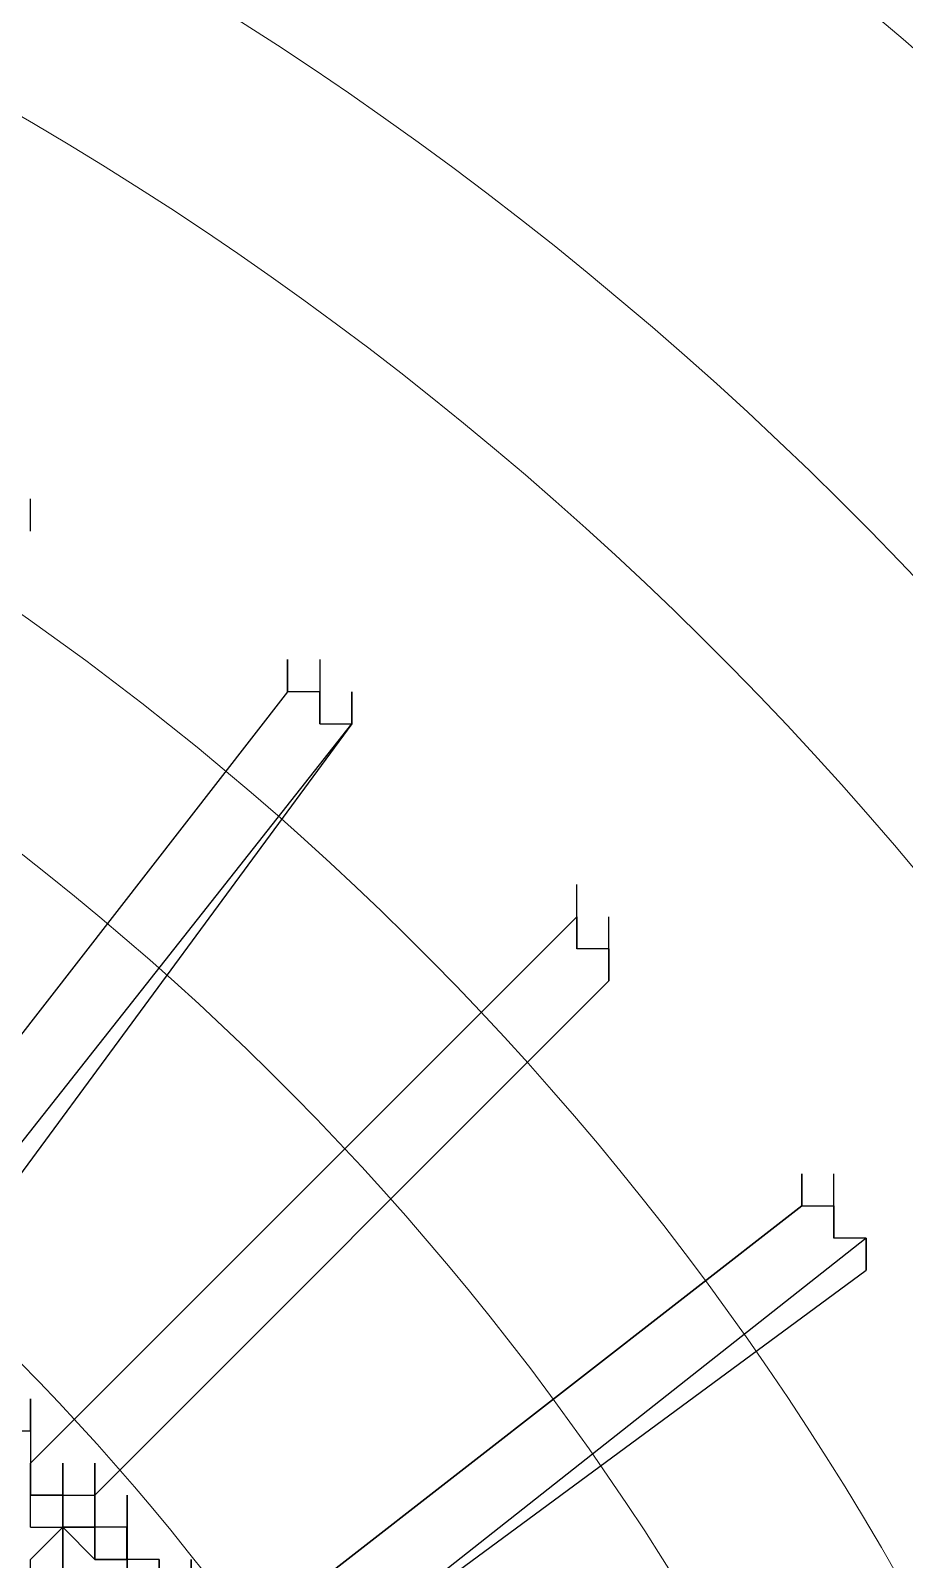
# Model space of a CAD drawing. Header units: inches. Extents: x 3324238 to 135265466, y -1036581 to 20094598.
# Drawn here: x 3353775.448 to 3353777.639, y -519265.449 to -519261.616 of the extents above; entities that cross this region are included whole.
import ezdxf

# ---------------------------------------------------------------- set-up
doc = ezdxf.new("R2010")
doc.units = ezdxf.units.IN
doc.header["$MEASUREMENT"] = 0
doc.layers.add('PDF_Geometry', color=7, linetype='Continuous')

msp = doc.modelspace()

# ---------------------------------------------------------------- linework, layer by layer
at = {"layer": 'PDF_Geometry', "lineweight": 25}
for points in [[(3353775.4483, -519262.8709), (3353775.4483, -519262.7903)], [(3353776.1734, -519263.1932), (3353776.1734, -519263.2738), (3353776.0928, -519263.2738), (3353776.0928, -519263.1932), (3353776.0928, -519263.2738), (3353774.9648, -519264.7241), (3353774.9648, -519264.6435)], [(3353776.0928, -519263.2738), (3353776.0928, -519263.1932)], [(3353776.0928, -519263.2738), (3353774.9648, -519264.7241)], [(3353776.1734, -519263.3543), (3353776.254, -519263.3543), (3353776.254, -519263.2738)], [(3353775.0454, -519264.8852), (3353776.254, -519263.3543)], [(3353776.254, -519263.3543), (3353775.126, -519264.8852), (3353775.126, -519264.8046)], [(3353776.818, -519263.8378), (3353776.818, -519263.9183), (3353776.818, -519263.8378), (3353776.818, -519263.7572)], [(3353776.818, -519263.8378), (3353776.818, -519263.7572)], [(3353775.2065, -519265.3686), (3353775.2065, -519265.2881), (3353775.2065, -519265.3686), (3353775.2871, -519265.3686), (3353775.2871, -519265.2881), (3353775.2871, -519265.3686), (3353775.2871, -519265.2881), (3353775.2871, -519265.2075), (3353775.3677, -519265.1269), (3353775.4482, -519265.1269), (3353775.4482, -519265.0463), (3353775.4482, -519265.1269), (3353775.4482, -519265.2075), (3353776.818, -519263.8378)], [(3353776.818, -519263.9183), (3353776.818, -519263.8378), (3353775.4482, -519265.2075)], [(3353776.818, -519263.9183), (3353776.818, -519263.8378)], [(3353776.8985, -519263.9183), (3353776.8985, -519263.8378)], [(3353776.8985, -519263.9183), (3353776.8179, -519263.9183)], [(3353775.6094, -519265.2881), (3353775.6094, -519265.2075), (3353775.6094, -519265.2881), (3353776.8985, -519263.9989)], [(3353776.8985, -519263.9989), (3353775.6094, -519265.2881)], [(3353777.382, -519264.4823), (3353777.382, -519264.5629), (3353775.9317, -519265.6909)], [(3353777.3819, -519264.5629), (3353777.3819, -519264.4823)], [(3353777.4625, -519264.5629), (3353777.4625, -519264.4823)], [(3353777.4625, -519264.5629), (3353777.4625, -519264.4823)], [(3353775.9317, -519265.6909), (3353777.382, -519264.5629), (3353777.4625, -519264.5629), (3353777.4625, -519264.6435)], [(3353777.4625, -519264.6435), (3353777.4625, -519264.5629)], [(3353777.5431, -519264.6435), (3353777.5431, -519264.7241), (3353777.5431, -519264.6435), (3353776.0123, -519265.852)], [(3353777.5431, -519264.7241), (3353777.5431, -519264.6435), (3353777.4625, -519264.6435)], [(3353775.8511, -519265.6909), (3353775.9317, -519265.6909), (3353775.9317, -519265.7715), (3353775.9317, -519265.6909), (3353775.9317, -519265.7715), (3353776.0123, -519265.7715), (3353776.0123, -519265.852), (3353776.0123, -519265.9326), (3353776.0123, -519265.852), (3353776.0123, -519265.9326), (3353776.0123, -519265.852), (3353777.5431, -519264.7241)], [(3353775.4482, -519265.3686), (3353775.5288, -519265.3686), (3353775.6094, -519265.4492), (3353775.6094, -519265.3686), (3353775.5288, -519265.3686), (3353775.5288, -519265.2881), (3353775.6094, -519265.2881), (3353775.6094, -519265.2075), (3353775.6094, -519265.2881), (3353775.6094, -519265.2075), (3353775.6094, -519265.2881), (3353775.6094, -519265.3686), (3353775.6094, -519265.2881), (3353775.6094, -519265.3686), (3353775.6094, -519265.2881), (3353775.6094, -519265.2075), (3353775.6094, -519265.2881), (3353775.6094, -519265.2075)], [(3353775.5288, -519265.288), (3353775.5288, -519265.2075)], [(3353775.5288, -519265.2881), (3353775.5288, -519265.2075)], [(3353775.5288, -519265.2881), (3353775.5288, -519265.2075)], [(3353775.5288, -519265.4492), (3353775.5288, -519265.3686), (3353775.5288, -519265.2881), (3353775.5288, -519265.2075), (3353775.5288, -519265.2881), (3353775.5288, -519265.2075)], [(3353775.5288, -519265.2881), (3353775.5288, -519265.2075)], [(3353775.5288, -519265.2881), (3353775.5288, -519265.2075)], [(3353775.4482, -519265.3686), (3353775.4482, -519265.2881)], [(3353775.4482, -519265.4492), (3353775.5288, -519265.3686), (3353775.5288, -519265.2881), (3353775.5288, -519265.3686), (3353775.5288, -519265.2881), (3353775.5288, -519265.3686), (3353775.5288, -519265.2881), (3353775.5288, -519265.3686), (3353775.5288, -519265.2881), (3353775.5288, -519265.3686), (3353775.5288, -519265.2881), (3353775.4482, -519265.2881), (3353775.5288, -519265.2881), (3353775.4482, -519265.2881)], [(3353775.5288, -519265.4492), (3353775.5288, -519265.3686), (3353775.5288, -519265.288)], [(3353775.5288, -519265.3686), (3353775.5288, -519265.288)], [(3353775.5288, -519265.3686), (3353775.5288, -519265.288)], [(3353775.5288, -519265.4492), (3353775.5288, -519265.3686), (3353775.6094, -519265.3686), (3353775.6094, -519265.4492), (3353775.69, -519265.4492), (3353775.69, -519265.3686), (3353775.69, -519265.4492), (3353775.69, -519265.3686), (3353775.69, -519265.2881), (3353775.69, -519265.3686), (3353775.69, -519265.4492), (3353775.69, -519265.3686), (3353775.6094, -519265.3686), (3353775.6094, -519265.4492), (3353775.69, -519265.4492), (3353775.6094, -519265.4492), (3353775.69, -519265.4492), (3353775.69, -519265.5298), (3353775.69, -519265.4492), (3353775.69, -519265.3686)], [(3353775.5288, -519265.3686), (3353775.5288, -519265.2881)], [(3353775.5288, -519265.3686), (3353775.5288, -519265.2881)], [(3353775.5288, -519265.3686), (3353775.5288, -519265.2881)], [(3353775.5288, -519265.3686), (3353775.5288, -519265.2881)], [(3353775.5288, -519265.3686), (3353775.5288, -519265.2881)], [(3353775.5288, -519265.3686), (3353775.5288, -519265.2881)], [(3353775.6094, -519265.3686), (3353775.6094, -519265.288)], [(3353775.6094, -519265.3686), (3353775.6094, -519265.2881), (3353775.6094, -519265.3686)], [(3353775.5288, -519265.4492), (3353775.5288, -519265.3686)], [(3353775.5288, -519265.4492), (3353775.5288, -519265.3686)], [(3353775.5288, -519265.3686), (3353775.5288, -519265.4492)], [(3353775.6899, -519265.4492), (3353775.6899, -519265.3686)], [(3353775.6899, -519265.4492), (3353775.6899, -519265.3686)], [(3353775.69, -519265.3686), (3353775.69, -519265.4492), (3353775.69, -519265.3686)], [(3353775.69, -519265.4492), (3353775.69, -519265.3686)], [(3353775.4483, -519265.5298), (3353775.4483, -519265.4492)], [(3353775.5288, -519265.6909), (3353775.5288, -519265.6103), (3353775.5288, -519265.5298), (3353775.5288, -519265.4492)], [(3353775.5288, -519265.5298), (3353775.5288, -519265.4492)], [(3353775.7705, -519265.5298), (3353775.7705, -519265.4492), (3353775.69, -519265.4492), (3353775.69, -519265.5298)], [(3353775.69, -519265.5298), (3353775.69, -519265.4492)], [(3353775.7705, -519265.5298), (3353775.7705, -519265.4492), (3353775.7705, -519265.5298), (3353775.7705, -519265.4492), (3353775.7705, -519265.5298), (3353775.7705, -519265.4492), (3353775.7705, -519265.5298)], [(3353775.8511, -519265.5298), (3353775.8511, -519265.4492), (3353775.8511, -519265.5298)]]:
    msp.add_lwpolyline(points, dxfattribs=at)
for points in [[(3353776.0928, -519263.1932), (3353776.0928, -519263.2738)], [(3353776.0928, -519263.1932), (3353776.0928, -519263.2738)], [(3353776.1734, -519263.2738), (3353776.1734, -519263.3543)], [(3353776.1734, -519263.2738), (3353776.1734, -519263.3543)], [(3353776.2539, -519263.2738), (3353776.2539, -519263.3543)], [(3353776.8985, -519263.9183), (3353776.8985, -519263.9989)], [(3353776.8985, -519263.9183), (3353776.8985, -519263.9989)], [(3353775.4483, -519265.2075), (3353775.4483, -519265.2881)], [(3353775.5288, -519265.2075), (3353775.5288, -519265.2881), (3353775.5288, -519265.3686), (3353775.5288, -519265.4492), (3353775.5288, -519265.3686), (3353775.5288, -519265.2881)], [(3353775.5288, -519265.2881), (3353775.5288, -519265.3686)], [(3353775.5288, -519265.4492), (3353775.5288, -519265.5298)], [(3353775.7705, -519265.4492), (3353775.7705, -519265.5298)]]:
    msp.add_lwpolyline(points, close=True, dxfattribs=at)
at = {"layer": 'PDF_Geometry', "color": 32, "lineweight": 13, "true_color": 0xdd6e00}
for centre, radius, start, end in [((3353771.178, -519269.1477), 11.9248, 0.35001, 179.64999), ((3353771.178, -519269.154), 11.4414, 0.39628, 179.60372), ((3353771.178, -519269.1558), 10.4746, 0.44244, 179.55756), ((3353771.178, -519269.1558), 9.9106, 0.46772, 179.53228), ((3353771.178, -519269.1429), 8.9437, 0.43566, 179.56434), ((3353771.178, -519269.1496), 8.4603, 0.50592, 179.49408), ((3353771.178, -519269.1559), 7.413, 0.62618, 179.37382), ((3353771.178, -519269.1559), 6.9296, 0.67012, 179.32988), ((3353771.178, -519269.1437), 5.9627, 0.66132, 179.33868), ((3353771.178, -519269.1506), 5.4794, 0.7915, 179.2085), ((3353771.178, -519269.1562), 4.4322, 1.0513, 178.9487)]:
    msp.add_arc(centre, radius, start, end, dxfattribs=at)

doc.saveas('drawing.dxf')
